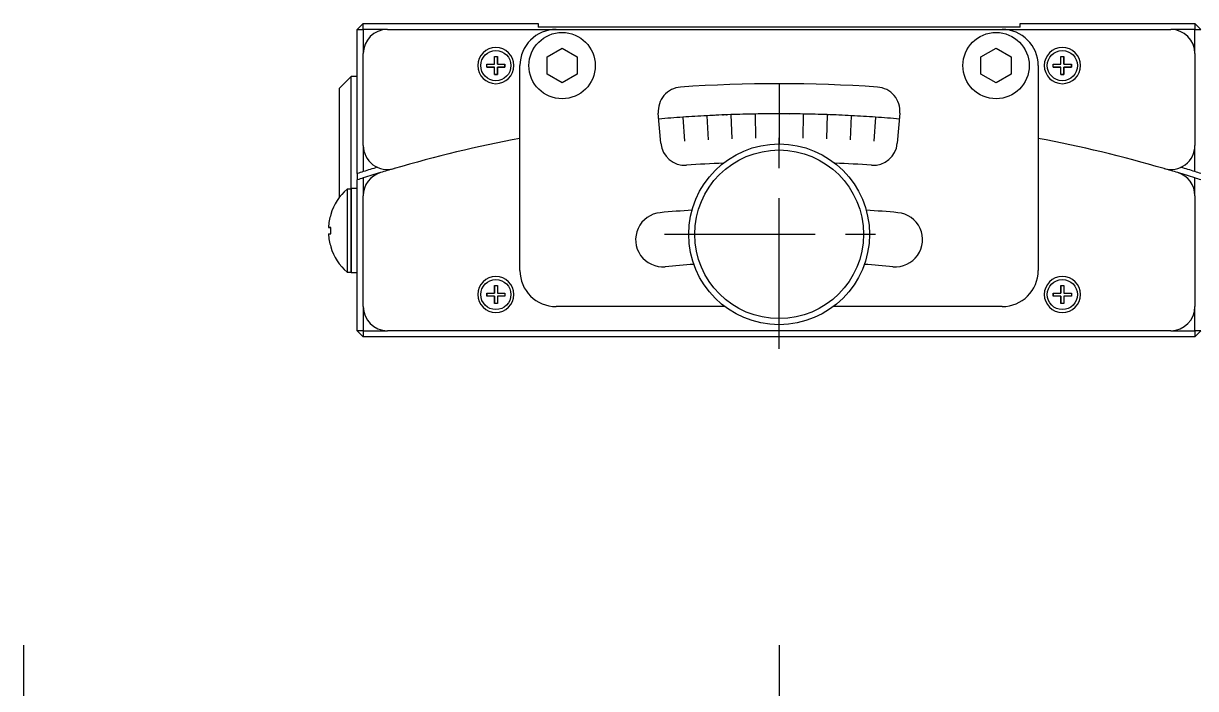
# Model space of a CAD drawing. Extents: x -21 to 386, y -7 to 259.
# Drawn here: x 52.5 to 149.7, y 203.8 to 259 of the extents above; entities that cross this region are included whole.
import ezdxf

# ---------------------------------------------------------------- set-up
doc = ezdxf.new("R2010")
doc.units = 0
doc.header["$LTSCALE"] = 10
doc.linetypes.add('CENTER', pattern=[2, 1.25, -0.25, 0.25, -0.25])
doc.layers.get('0').update_dxf_attribs({"linetype": 'CONTINUOUS'})
doc.layers.add('CENTER', color=1, linetype='CENTER')

msp = doc.modelspace()

# ---------------------------------------------------------------- linework, layer by layer
at = {"color": 7, "linetype": 'CONTINUOUS'}
for p, q in [((80.19264, 258.5), (80.69264, 259)), ((80.69264, 258.5), (80.69264, 259)), ((80.69264, 259), (95.19264, 259)), ((95.19264, 259), (95.19264, 258.7)), ((135.19264, 258.7), (95.19264, 258.7)), ((135.19264, 258.7), (135.19264, 259)), ((135.19264, 259), (149.69264, 259)), ((149.69264, 259), (149.69264, 258.5)), ((149.69264, 259), (150.19264, 258.5)), ((80.19264, 258.5), (80.69264, 258.5)), ((80.19264, 246.544512), (80.19264, 258.5)), ((82.69264, 258.5), (80.69264, 258.5)), ((80.69264, 258.5), (80.69264, 256.5)), ((82.69264, 258.5), (96.69264, 258.5)), ((96.69264, 258.5), (133.69264, 258.5)), ((133.69264, 258.5), (147.69264, 258.5)), ((149.69264, 258.5), (147.69264, 258.5)), ((149.69264, 256.5), (149.69264, 258.5)), ((149.69264, 258.5), (150.19264, 258.5)), ((95.94264, 256.221688), (97.19264, 256.943376)), ((97.19264, 256.943376), (98.44264, 256.221688)), ((131.94264, 256.221688), (133.19264, 256.943376)), ((133.19264, 256.943376), (134.44264, 256.221688)), ((80.69264, 248.87493), (80.69264, 256.5)), ((91.56764, 256.25), (91.81764, 256.25)), ((91.56764, 255.625), (91.56764, 256.25)), ((91.81764, 256.25), (91.81764, 255.625)), ((91.81764, 255.625), (91.81764, 256.25)), ((95.94264, 254.778312), (95.94264, 256.221688)), ((98.44264, 256.221688), (98.44264, 254.778312)), ((131.94264, 254.778312), (131.94264, 256.221688)), ((134.44264, 256.221688), (134.44264, 254.778312)), ((138.56764, 256.25), (138.81764, 256.25)), ((138.56764, 255.625), (138.56764, 256.25)), ((138.81764, 256.25), (138.81764, 255.625)), ((138.81764, 255.625), (138.81764, 256.25)), ((149.69264, 256.5), (149.69264, 248.87493)), ((90.94264, 255.625), (91.56764, 255.625)), ((90.94264, 255.375), (90.94264, 255.625)), ((91.56764, 255.375), (90.94264, 255.375)), ((90.94264, 255.375), (91.56764, 255.375)), ((91.56764, 254.75), (91.56764, 255.375)), ((91.81764, 255.625), (92.44264, 255.625)), ((91.81764, 255.375), (91.81764, 254.75)), ((92.44264, 255.375), (91.81764, 255.375)), ((91.81764, 255.375), (92.44264, 255.375)), ((91.81764, 254.75), (91.81764, 255.375)), ((92.44264, 255.625), (92.44264, 255.375)), ((92.44264, 255.375), (92.44264, 255.625)), ((93.69264, 238.5), (93.69264, 255.5)), ((136.69264, 255.5), (136.69264, 238.5)), ((137.94264, 255.625), (138.56764, 255.625)), ((137.94264, 255.375), (137.94264, 255.625)), ((138.56764, 255.375), (137.94264, 255.375)), ((137.94264, 255.375), (138.56764, 255.375)), ((138.56764, 254.75), (138.56764, 255.375)), ((138.81764, 255.625), (139.44264, 255.625)), ((138.81764, 255.375), (138.81764, 254.75)), ((139.44264, 255.375), (138.81764, 255.375)), ((138.81764, 255.375), (139.44264, 255.375)), ((138.81764, 254.75), (138.81764, 255.375)), ((139.44264, 255.625), (139.44264, 255.375)), ((139.44264, 255.375), (139.44264, 255.625)), ((79.69264, 254.6), (78.69264, 253.6)), ((79.69264, 245.310543), (79.69264, 254.6)), ((80.19264, 254.6), (79.69264, 254.6)), ((91.81764, 254.75), (91.56764, 254.75)), ((91.56764, 254.75), (91.81764, 254.75)), ((97.19264, 254.056624), (95.94264, 254.778312)), ((98.44264, 254.778312), (97.19264, 254.056624)), ((115.19264, 253.964299), (115.19264, 251.5)), ((133.19264, 254.056624), (131.94264, 254.778312)), ((134.44264, 254.778312), (133.19264, 254.056624)), ((138.81764, 254.75), (138.56764, 254.75)), ((138.56764, 254.75), (138.81764, 254.75)), ((78.69264, 253.6), (78.69264, 244.535131)), ((105.389169, 249.054192), (105.171246, 251.545064)), ((107.205524, 251.221084), (107.345037, 249.225956)), ((109.200173, 251.343082), (109.304845, 249.345823)), ((109.768148, 251.367587), (109.769115, 251.350162)), ((109.769115, 251.350162), (109.770067, 251.332634)), ((110.563803, 251.370354), (110.562941, 251.385868)), ((110.815534, 251.390918), (110.813617, 251.38143)), ((111.196648, 251.43025), (111.266447, 249.431468)), ((111.940829, 251.435191), (111.93976, 251.450462)), ((112.236501, 251.457354), (112.234493, 251.448233)), ((113.19434, 251.482561), (113.229245, 249.482866)), ((113.317156, 251.464501), (113.315428, 251.484142)), ((113.646807, 251.475112), (113.644567, 251.465331)), ((113.649466, 251.486626), (113.646807, 251.475112)), ((114.692999, 251.488558), (114.692248, 251.495965)), ((115.19264, 251.5), (115.19264, 249.5)), ((116.06988, 251.477568), (116.06887, 251.485895)), ((116.070711, 251.470601), (116.06988, 251.477568)), ((116.071531, 251.463629), (116.070711, 251.470601)), ((116.466959, 251.466911), (116.464177, 251.456522)), ((116.468799, 251.473721), (116.466959, 251.466911)), ((117.190941, 251.482561), (117.156036, 249.482866)), ((119.188633, 251.43025), (119.118834, 249.431468)), ((119.280919, 251.405925), (119.278255, 251.397819)), ((119.287794, 251.426359), (119.280919, 251.405925)), ((120.196583, 251.377363), (120.19467, 251.386627)), ((120.198118, 251.369751), (120.196583, 251.377363)), ((120.6846, 251.365366), (120.681639, 251.356923)), ((121.185107, 251.343082), (121.080435, 249.345823)), ((123.179757, 251.221084), (123.040244, 249.225956)), ((125.214035, 251.545064), (124.996112, 249.054192)), ((115.19264, 249.5), (115.19264, 249.000001)), ((80.69264, 248.87493), (80.69264, 246.703008)), ((149.69264, 246.703008), (149.69264, 248.87493)), ((143.883398, 247.833005), (143.88312, 247.845749)), ((80.19264, 246.544512), (80.19264, 246.019494)), ((80.69264, 246.178753), (80.69264, 244.703296)), ((149.69264, 244.703296), (149.69264, 246.178753)), ((79.350026, 245.252001), (79.350026, 238.352001)), ((79.69264, 245.252001), (79.350026, 245.252001)), ((79.69264, 245.252001), (79.69264, 245.310543)), ((79.69264, 238.310543), (79.69264, 245.310543)), ((80.19264, 245.310543), (79.69264, 245.310543)), ((79.69264, 245.252001), (79.69264, 238.352001)), ((80.19264, 233.5), (80.19264, 246.019494)), ((80.69264, 235.5), (80.69264, 244.703296)), ((149.69264, 244.703296), (149.69264, 235.5)), ((78.002211, 243.149786), (77.99552, 243.15305)), ((78.002211, 243.149786), (77.99552, 243.15305)), ((78.002211, 242.062001), (77.80736, 242.062001)), ((77.80736, 242.062001), (78.002211, 242.062001)), ((77.80736, 241.542001), (78.002211, 241.542001)), ((78.002211, 241.542001), (78.002211, 242.062001)), ((77.99552, 240.450952), (78.002211, 240.454215)), ((79.350026, 238.352001), (79.69264, 238.352001)), ((79.69264, 238.310543), (79.69264, 238.352001)), ((79.69264, 238.302001), (79.69264, 238.310543)), ((80.19264, 238.310543), (79.69264, 238.310543)), ((80.19264, 238.302001), (79.69264, 238.302001)), ((90.94264, 236.625), (91.56764, 236.625)), ((90.94264, 236.375), (90.94264, 236.625)), ((90.94264, 236.625), (90.94264, 236.375)), ((91.56764, 236.375), (90.94264, 236.375)), ((91.56764, 237.25), (91.81764, 237.25)), ((91.56764, 236.625), (91.56764, 237.25)), ((91.56764, 237.25), (91.56764, 236.625)), ((91.56764, 235.75), (91.56764, 236.375)), ((91.56764, 236.375), (91.56764, 235.75)), ((91.81764, 237.25), (91.81764, 236.625)), ((91.81764, 236.625), (92.44264, 236.625)), ((91.81764, 236.375), (91.81764, 235.75)), ((92.44264, 236.375), (91.81764, 236.375)), ((92.44264, 236.625), (92.44264, 236.375)), ((137.94264, 236.625), (138.56764, 236.625)), ((137.94264, 236.375), (137.94264, 236.625)), ((137.94264, 236.625), (137.94264, 236.375)), ((138.56764, 236.375), (137.94264, 236.375)), ((138.56764, 237.25), (138.81764, 237.25)), ((138.56764, 236.625), (138.56764, 237.25)), ((138.56764, 237.25), (138.56764, 236.625)), ((138.56764, 235.75), (138.56764, 236.375)), ((138.56764, 236.375), (138.56764, 235.75)), ((138.81764, 237.25), (138.81764, 236.625)), ((138.81764, 236.625), (139.44264, 236.625)), ((138.81764, 236.375), (138.81764, 235.75)), ((139.44264, 236.375), (138.81764, 236.375)), ((139.44264, 236.625), (139.44264, 236.375)), ((80.69264, 235.5), (80.69264, 233.5)), ((91.81764, 235.75), (91.56764, 235.75)), ((110.692641, 235.5), (96.69264, 235.5)), ((133.69264, 235.5), (119.692638, 235.5)), ((138.81764, 235.75), (138.56764, 235.75)), ((149.69264, 233.5), (149.69264, 235.5)), ((80.69264, 233.5), (80.19264, 233.5)), ((80.19264, 233.5), (80.69264, 233)), ((80.69264, 233.5), (82.69264, 233.5)), ((80.69264, 233.5), (80.69264, 233)), ((147.69264, 233.5), (82.69264, 233.5)), ((147.69264, 233.5), (149.69264, 233.5)), ((149.69264, 233.5), (149.69264, 233)), ((150.19264, 233.5), (149.69264, 233.5)), ((150.19264, 233.5), (149.69264, 233)), ((149.69264, 233), (80.69264, 233))]:
    msp.add_line(p, q, dxfattribs=at)
for centre, radius in [((97.19264, 255.5), 2.75), ((133.19264, 255.5), 2.75), ((91.69264, 255.5), 1.25), ((138.69264, 255.5), 1.25), ((115.19264, 241.500001), 7.5), ((115.19264, 241.500001), 7), ((91.69264, 236.5), 1.25), ((138.69264, 236.5), 1.25)]:
    msp.add_circle(centre, radius, dxfattribs=at)
for centre, radius, start, end in [((82.69264, 256.5), 2, 90, 180), ((96.69264, 255.5), 3, 90, 180), ((133.69264, 255.5), 3, 0, 90), ((147.69264, 256.5), 2, 0, 90), ((91.69264, 255.5), 1.5, 180, 90), ((91.69264, 255.5), 1.5, 90, 180), ((138.69264, 255.5), 1.5, 180, 90), ((138.69264, 255.5), 1.5, 90, 180), ((115.19264, 137), 117, 85.996499, 94.003501), ((107.163635, 251.719375), 2, 94.003501, 185), ((123.221646, 251.719375), 2, 355, 85.996499), ((115.19264, 137), 114.5, 94, 95), ((115.19264, 137), 114.5, 94, 95), ((115.19264, 137), 114.5, 93, 94), ((115.19264, 137), 114.5, 93, 94), ((115.19264, 137), 114.5, 92, 93), ((115.19264, 137), 114.5, 92, 93), ((115.19264, 137), 114.5, 91, 92), ((115.19264, 137), 114.5, 91, 92), ((115.19264, 137), 114.5, 90, 91), ((115.19264, 137), 114.5, 90, 91), ((115.19264, 137), 114.5, 89, 90), ((115.19264, 137), 114.5, 89, 90), ((115.19264, 137), 114.5, 88, 89), ((115.19264, 137), 114.5, 88, 89), ((115.19264, 137), 114.5, 87, 88), ((115.19264, 137), 114.5, 87, 88), ((115.19264, 137), 114.5, 86, 87), ((115.19264, 137), 114.5, 86, 87), ((115.19264, 137), 114.5, 85, 86), ((115.19264, 137), 114.5, 85, 86), ((115.19264, 137), 114.5, 100.822843, 106.198738), ((115.19264, 137), 114.5, 100.822843, 106.198738), ((107.381558, 249.228503), 2, 185, 273.981355), ((123.003723, 249.228503), 2, 266.018645, 355), ((115.19264, 137), 114.5, 73.801262, 79.177157), ((115.19264, 137), 114.5, 73.801262, 79.177157), ((82.69264, 248.87493), 2, 180, 286.198738), ((147.69264, 248.87493), 2, 253.801262, 0), ((115.19264, 137), 115, 106.853574, 107.457603), ((115.19264, 137), 110.5, 92.399539, 93.981355), ((115.19264, 137), 110.5, 86.018645, 87.600462), ((115.19264, 137), 115, 72.542397, 73.146426), ((115.19264, 137), 115, 107.457603, 107.718932), ((115.19264, 137), 114.5, 107.536304, 107.79889), ((82.69264, 244.703296), 2, 106.791447, 180), ((115.19264, 137), 114.5, 106.791447, 107.536304), ((115.19264, 137), 114.5, 106.198738, 106.791447), ((115.19264, 137), 114.5, 73.208553, 73.801262), ((115.19264, 137), 114.5, 72.463696, 73.208553), ((147.69264, 244.703296), 2, 0, 73.208553), ((115.19264, 137), 114.5, 72.20111, 72.463696), ((115.19264, 137), 115, 72.281068, 72.542397), ((82.39264, 241.802001), 4.6, 131.409622, 162.920023), ((82.39264, 241.802001), 4.592646, 162.934422, 176.754622), ((105.539914, 241.053231), 2.25, 95.3, 275.3), ((115.19264, 137), 106.75, 93.881912, 95.3), ((115.19264, 137), 106.75, 84.7, 86.118089), ((124.845367, 241.053231), 2.25, 264.7, 84.7), ((82.39264, 241.802001), 4.592646, 183.245378, 197.065578), ((82.39264, 241.802001), 4.6, 197.079977, 228.590378), ((96.69264, 238.5), 3, 180, 270), ((115.19264, 137), 102.25, 93.966446, 95.3), ((115.19264, 137), 102.25, 84.7, 86.033555), ((133.69264, 238.5), 3, 270, 0), ((91.69264, 236.5), 1.5, 270, 180), ((138.69264, 236.5), 1.5, 270, 180), ((91.69264, 236.5), 1.5, 180, 270), ((138.69264, 236.5), 1.5, 180, 270), ((82.69264, 235.5), 2, 180, 270), ((147.69264, 235.5), 2, 270, 0)]:
    msp.add_arc(centre, radius, start, end, dxfattribs=at)
at = {"layer": 'CENTER', "color": 1, "linetype": 'CENTER'}
for p, q in [((115.19264, 232.000001), (115.19264, 251.000001)), ((105.69264, 241.500001), (124.69264, 241.500001)), ((52.499999, 207.4), (52.499999, 191.4)), ((115.19264, 207.4), (115.19264, 191.4))]:
    msp.add_line(p, q, dxfattribs=at)

doc.saveas('drawing.dxf')
